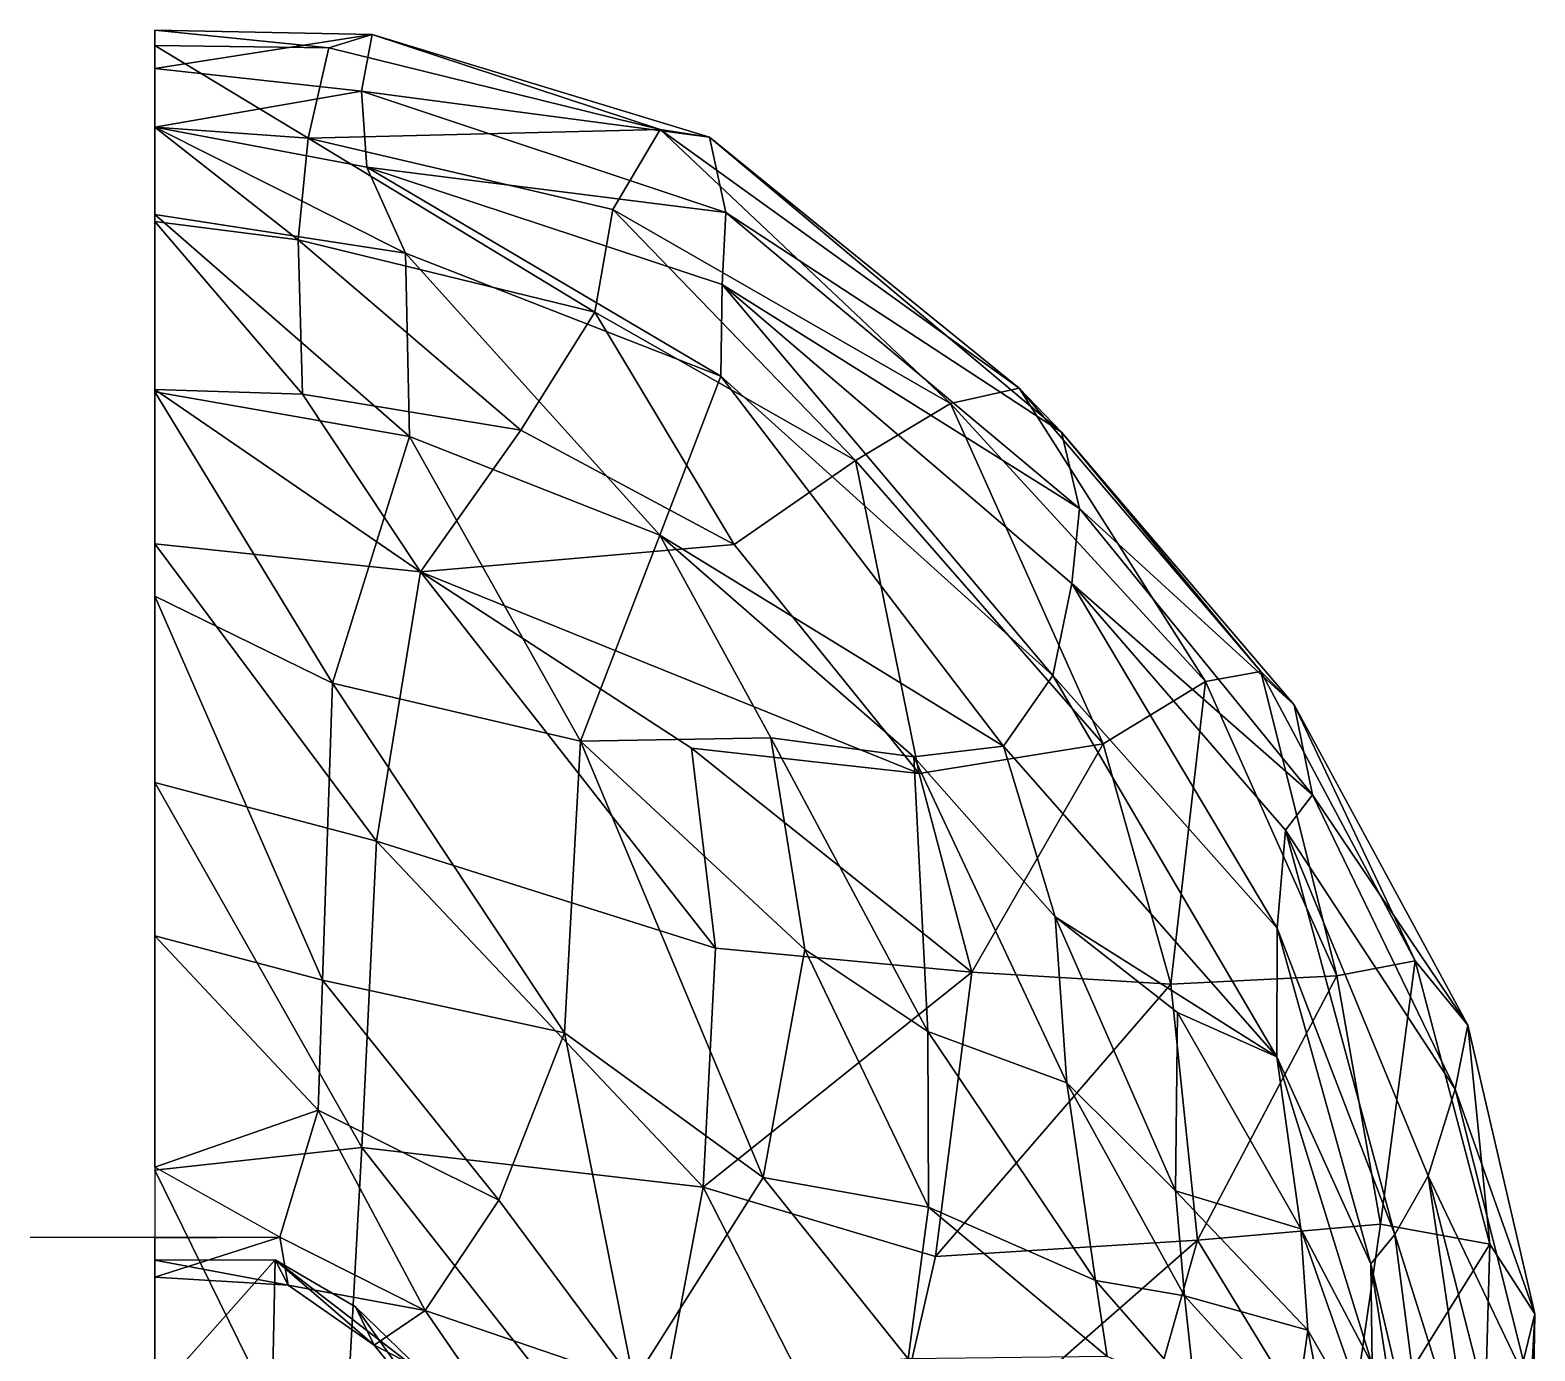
# Model space of a CAD drawing. Header units: metres. Extents: x -8 to 93, y -165 to 99.
# Drawn here: x -8.4 to 92.9, y 10.2 to 99.1 of the extents above; entities that cross this region are included whole.
import ezdxf

# ---------------------------------------------------------------- set-up
doc = ezdxf.new("R2010")
doc.units = ezdxf.units.M

msp = doc.modelspace()

# ---------------------------------------------------------------- linework, layer by layer
at = {"layer": 'skull_half'}
msp.add_line((-8.38, 17.85, 237.18), (8.42, 17.85, 237.18), dxfattribs=at)
for points in [[(14.65, 98.81, 293.51), (0.02, 96.51, 284.19), (0.02, 99.1, 292.78)], [(14.65, 98.81, 293.51), (0.02, 99.1, 292.78), (11.73, 97.91, 309.65)], [(11.73, 97.91, 309.65), (0.02, 99.1, 292.78), (0.02, 98.07, 308.27)], [(14.65, 98.81, 293.51), (13.93, 94.99, 283.27), (0.02, 96.51, 284.19)], [(34.03, 92.4, 315.59), (14.65, 98.81, 293.51), (11.73, 97.91, 309.65)], [(37.35, 91.89, 300), (13.93, 94.99, 283.27), (14.65, 98.81, 293.51)], [(37.35, 91.89, 300), (14.65, 98.81, 293.51), (34.03, 92.4, 315.59)], [(11.73, 97.91, 309.65), (0.02, 98.07, 308.27), (10.34, 91.82, 329.52)], [(10.34, 91.82, 329.52), (0.02, 98.07, 308.27), (0.02, 92.57, 327.72)], [(34.03, 92.4, 315.59), (11.73, 97.91, 309.65), (10.34, 91.82, 329.52)], [(13.93, 94.99, 283.27), (0.02, 92.57, 274.18), (0.02, 96.51, 284.19)], [(14.29, 89.86, 271.44), (0.02, 92.57, 274.18), (13.93, 94.99, 283.27)], [(38.45, 86.81, 286.93), (14.29, 89.86, 271.44), (13.93, 94.99, 283.27)], [(38.45, 86.81, 286.93), (13.93, 94.99, 283.27), (37.35, 91.89, 300)], [(10.34, 91.82, 329.52), (0.02, 92.57, 327.72), (9.66, 84.99, 343.02)], [(9.66, 84.99, 343.02), (0.02, 92.57, 327.72), (0.02, 86.21, 341.09)], [(16.88, 84.09, 263.04), (0.02, 86.68, 264.03), (0.02, 92.57, 274.18)], [(16.88, 84.09, 263.04), (0.02, 92.57, 274.18), (14.29, 89.86, 271.44)], [(34.03, 92.4, 315.59), (10.34, 91.82, 329.52), (30.85, 87.03, 331.82)], [(53.59, 73.96, 339.99), (34.03, 92.4, 315.59), (30.85, 87.03, 331.82)], [(58.21, 74.99, 323.98), (34.03, 92.4, 315.59), (53.59, 73.96, 339.99)], [(58.21, 74.99, 323.98), (37.35, 91.89, 300), (34.03, 92.4, 315.59)], [(29.63, 80.12, 345.95), (10.34, 91.82, 329.52), (9.66, 84.99, 343.02)], [(30.85, 87.03, 331.82), (10.34, 91.82, 329.52), (29.63, 80.12, 345.95)], [(61.05, 72.04, 308.23), (38.45, 86.81, 286.93), (37.35, 91.89, 300)], [(61.05, 72.04, 308.23), (37.35, 91.89, 300), (58.21, 74.99, 323.98)], [(38.45, 86.81, 286.93), (38.22, 81.98, 275.43), (14.29, 89.86, 271.44)], [(38.11, 75.81, 265.66), (16.88, 84.09, 263.04), (14.29, 89.86, 271.44)], [(38.22, 81.98, 275.43), (38.11, 75.81, 265.66), (14.29, 89.86, 271.44)], [(0.02, 86.68, 264.03), (16.88, 84.09, 263.04), (17.15, 71.75, 255.69)], [(0.02, 86.68, 264.03), (17.15, 71.75, 255.69), (0.02, 74.75, 255.16)], [(9.96, 74.58, 359.68), (9.66, 84.99, 343.02), (0.02, 86.21, 341.09)], [(9.96, 74.58, 359.68), (0.02, 86.21, 341.09), (0.02, 74.91, 359.66)], [(47.18, 70.12, 352.36), (30.85, 87.03, 331.82), (29.63, 80.12, 345.95)], [(53.59, 73.96, 339.99), (30.85, 87.03, 331.82), (47.18, 70.12, 352.36)], [(62.27, 66.9, 294.12), (38.22, 81.98, 275.43), (38.45, 86.81, 286.93)], [(62.27, 66.9, 294.12), (38.45, 86.81, 286.93), (61.05, 72.04, 308.23)], [(29.63, 80.12, 345.95), (9.66, 84.99, 343.02), (24.66, 72.17, 360.01)], [(24.66, 72.17, 360.01), (9.66, 84.99, 343.02), (9.96, 74.58, 359.68)], [(16.88, 84.09, 263.04), (38.11, 75.81, 265.66), (34.02, 65.1, 253.93)], [(16.88, 84.09, 263.04), (34.02, 65.1, 253.93), (17.15, 71.75, 255.69)], [(38.11, 75.81, 265.66), (38.22, 81.98, 275.43), (60.47, 55.66, 270.17)], [(38.22, 81.98, 275.43), (62.27, 66.9, 294.12), (61.76, 61.85, 282.71)], [(60.47, 55.66, 270.17), (38.22, 81.98, 275.43), (61.76, 61.85, 282.71)], [(39.01, 64.48, 365.32), (29.63, 80.12, 345.95), (24.66, 72.17, 360.01)], [(47.18, 70.12, 352.36), (29.63, 80.12, 345.95), (39.01, 64.48, 365.32)], [(38.11, 75.81, 265.66), (57.16, 50.89, 259.99), (34.02, 65.1, 253.93)], [(57.16, 50.89, 259.99), (38.11, 75.81, 265.66), (60.47, 55.66, 270.17)], [(70.75, 55.25, 350.97), (58.21, 74.99, 323.98), (53.59, 73.96, 339.99)], [(74.47, 55.92, 336.9), (58.21, 74.99, 323.98), (70.75, 55.25, 350.97)], [(61.05, 72.04, 308.23), (58.21, 74.99, 323.98), (74.47, 55.92, 336.9)], [(17.9, 62.64, 374.37), (9.96, 74.58, 359.68), (0.02, 74.91, 359.66)], [(17.9, 62.64, 374.37), (0.02, 74.91, 359.66), (0.02, 64.51, 373.28)], [(0.02, 74.75, 255.16), (11.98, 55.14, 249.42), (0.02, 60.99, 251.73)], [(0.02, 74.75, 255.16), (17.15, 71.75, 255.69), (11.98, 55.14, 249.42)], [(24.66, 72.17, 360.01), (9.96, 74.58, 359.68), (17.9, 62.64, 374.37)], [(63.85, 51.05, 365.38), (53.59, 73.96, 339.99), (47.18, 70.12, 352.36)], [(70.75, 55.25, 350.97), (53.59, 73.96, 339.99), (63.85, 51.05, 365.38)], [(39.01, 64.48, 365.32), (24.66, 72.17, 360.01), (17.9, 62.64, 374.37)], [(62.27, 66.9, 294.12), (61.05, 72.04, 308.23), (76.71, 53.67, 317.81)], [(61.05, 72.04, 308.23), (74.47, 55.92, 336.9), (76.71, 53.67, 317.81)], [(17.15, 71.75, 255.69), (28.68, 51.23, 246.81), (11.98, 55.14, 249.42)], [(17.15, 71.75, 255.69), (34.02, 65.1, 253.93), (28.68, 51.23, 246.81)], [(51.47, 49.06, 375.8), (47.18, 70.12, 352.36), (39.01, 64.48, 365.32)], [(63.85, 51.05, 365.38), (47.18, 70.12, 352.36), (51.47, 49.06, 375.8)], [(61.76, 61.85, 282.71), (62.27, 66.9, 294.12), (77.96, 47.61, 302.52)], [(62.27, 66.9, 294.12), (76.71, 53.67, 317.81), (77.96, 47.61, 302.52)], [(34.02, 65.1, 253.93), (41.49, 51.45, 247.9), (28.68, 51.23, 246.81)], [(34.02, 65.1, 253.93), (51.11, 50.17, 251.72), (41.49, 51.45, 247.9)], [(57.16, 50.89, 259.99), (51.11, 50.17, 251.72), (34.02, 65.1, 253.93)], [(0.02, 64.51, 373.28), (14.94, 44.5, 391.36), (17.9, 62.64, 374.37)], [(0.02, 64.51, 373.28), (0.02, 48.45, 389.17), (14.94, 44.5, 391.36)], [(39.01, 64.48, 365.32), (17.9, 62.64, 374.37), (51.47, 49.06, 375.8)], [(17.9, 62.64, 374.37), (14.94, 44.5, 391.36), (37.77, 37.3, 390.73)], [(17.9, 62.64, 374.37), (37.77, 37.3, 390.73), (36.15, 50.76, 381.33)], [(51.47, 49.06, 375.8), (17.9, 62.64, 374.37), (36.15, 50.76, 381.33)], [(60.47, 55.66, 270.17), (61.76, 61.85, 282.71), (75.57, 38.64, 276.05)], [(61.76, 61.85, 282.71), (77.96, 47.61, 302.52), (76.14, 45.24, 289.34)], [(75.57, 38.64, 276.05), (61.76, 61.85, 282.71), (76.14, 45.24, 289.34)], [(0.02, 60.99, 251.73), (11.31, 35.15, 247.92), (0.02, 38.13, 248.53)], [(0.02, 60.99, 251.73), (11.98, 55.14, 249.42), (11.31, 35.15, 247.92)], [(74.47, 55.92, 336.9), (70.75, 55.25, 350.97), (79.59, 35.43, 361.82)], [(74.47, 55.92, 336.9), (79.59, 35.43, 361.82), (84.86, 36.44, 346.74)], [(76.71, 53.67, 317.81), (74.47, 55.92, 336.9), (84.86, 36.44, 346.74)], [(11.98, 55.14, 249.42), (27.6, 31.6, 243.5), (11.31, 35.15, 247.92)], [(11.98, 55.14, 249.42), (28.68, 51.23, 246.81), (27.6, 31.6, 243.5)], [(57.16, 50.89, 259.99), (60.47, 55.66, 270.17), (75.54, 29.98, 266.95)], [(75.54, 29.98, 266.95), (60.47, 55.66, 270.17), (75.57, 38.64, 276.05)], [(70.75, 55.25, 350.97), (63.85, 51.05, 365.38), (68.41, 34.87, 375.74)], [(70.75, 55.25, 350.97), (68.41, 34.87, 375.74), (79.59, 35.43, 361.82)], [(77.96, 47.61, 302.52), (76.71, 53.67, 317.81), (88.42, 32.11, 329.66)], [(76.71, 53.67, 317.81), (84.86, 36.44, 346.74), (88.42, 32.11, 329.66)], [(28.68, 51.23, 246.81), (40.96, 21.85, 243.77), (27.6, 31.6, 243.5)], [(41.49, 51.45, 247.9), (43.78, 37.2, 244.39), (28.68, 51.23, 246.81)], [(28.68, 51.23, 246.81), (43.78, 37.2, 244.39), (40.96, 21.85, 243.77)], [(36.15, 50.76, 381.33), (55.01, 35.67, 384.27), (51.47, 49.06, 375.8)], [(36.15, 50.76, 381.33), (37.77, 37.3, 390.73), (55.01, 35.67, 384.27)], [(41.49, 51.45, 247.9), (52.06, 31.68, 247.96), (43.78, 37.2, 244.39)], [(41.49, 51.45, 247.9), (51.11, 50.17, 251.72), (52.06, 31.68, 247.96)], [(51.11, 50.17, 251.72), (57.16, 50.89, 259.99), (60.63, 39.4, 255.33)], [(63.85, 51.05, 365.38), (51.47, 49.06, 375.8), (55.01, 35.67, 384.27)], [(63.85, 51.05, 365.38), (55.01, 35.67, 384.27), (68.41, 34.87, 375.74)], [(60.63, 39.4, 255.33), (57.16, 50.89, 259.99), (75.54, 29.98, 266.95)], [(51.11, 50.17, 251.72), (61.41, 28.22, 254.57), (52.06, 31.68, 247.96)], [(51.11, 50.17, 251.72), (60.63, 39.4, 255.33), (61.41, 28.22, 254.57)], [(0.02, 48.45, 389.17), (13.96, 23.88, 402.69), (14.94, 44.5, 391.36)], [(0.02, 48.45, 389.17), (0.02, 22.35, 403.95), (13.96, 23.88, 402.69)], [(76.14, 45.24, 289.34), (77.96, 47.61, 302.52), (87.55, 27.8, 312.14)], [(77.96, 47.61, 302.52), (88.42, 32.11, 329.66), (87.55, 27.8, 312.14)], [(75.57, 38.64, 276.05), (76.14, 45.24, 289.34), (83.5, 18.03, 283.68)], [(76.14, 45.24, 289.34), (87.55, 27.8, 312.14), (85.74, 21.97, 297.37)], [(83.5, 18.03, 283.68), (76.14, 45.24, 289.34), (85.74, 21.97, 297.37)], [(14.94, 44.5, 391.36), (13.96, 23.88, 402.69), (36.94, 21.2, 398.76)], [(14.94, 44.5, 391.36), (36.94, 21.2, 398.76), (37.77, 37.3, 390.73)], [(75.54, 29.98, 266.95), (68.87, 32.97, 259.11), (60.63, 39.4, 255.33)], [(60.63, 39.4, 255.33), (68.73, 20.97, 257.3), (61.41, 28.22, 254.57)], [(60.63, 39.4, 255.33), (68.87, 32.97, 259.11), (68.73, 20.97, 257.3)], [(75.54, 29.98, 266.95), (75.57, 38.64, 276.05), (81.89, 16.05, 274.4)], [(81.89, 16.05, 274.4), (75.57, 38.64, 276.05), (83.5, 18.03, 283.68)], [(0.02, 38.13, 248.53), (11.01, 26.4, 243.57), (0.02, 22.55, 240.09)], [(0.02, 38.13, 248.53), (11.31, 35.15, 247.92), (11.01, 26.4, 243.57)], [(37.77, 37.3, 390.73), (36.94, 21.2, 398.76), (55.01, 35.67, 384.27)], [(43.78, 37.2, 244.39), (52.09, 19.86, 247.32), (40.96, 21.85, 243.77)], [(43.78, 37.2, 244.39), (52.06, 31.68, 247.96), (52.09, 19.86, 247.32)], [(55.01, 35.67, 384.27), (36.94, 21.2, 398.76), (52.58, 16.54, 394.23)], [(55.01, 35.67, 384.27), (52.58, 16.54, 394.23), (68.41, 34.87, 375.74)], [(84.86, 36.44, 346.74), (79.59, 35.43, 361.82), (82.52, 18.71, 369.75)], [(84.86, 36.44, 346.74), (82.52, 18.71, 369.75), (89.88, 17.37, 355.27)], [(88.42, 32.11, 329.66), (84.86, 36.44, 346.74), (89.88, 17.37, 355.27)], [(11.31, 35.15, 247.92), (23.18, 20.34, 244.84), (11.01, 26.4, 243.57)], [(11.31, 35.15, 247.92), (27.6, 31.6, 243.5), (23.18, 20.34, 244.84)], [(68.41, 34.87, 375.74), (52.58, 16.54, 394.23), (70.21, 17.63, 382.79)], [(79.59, 35.43, 361.82), (68.41, 34.87, 375.74), (70.21, 17.63, 382.79)], [(79.59, 35.43, 361.82), (70.21, 17.63, 382.79), (82.52, 18.71, 369.75)], [(68.87, 32.97, 259.11), (77.16, 18.4, 260.21), (68.73, 20.97, 257.3)], [(68.87, 32.97, 259.11), (75.54, 29.98, 266.95), (77.16, 18.4, 260.21)], [(27.6, 31.6, 243.5), (32.27, 8.1, 250.33), (23.18, 20.34, 244.84)], [(27.6, 31.6, 243.5), (40.96, 21.85, 243.77), (32.27, 8.1, 250.33)], [(52.06, 31.68, 247.96), (63.35, 14.92, 253.26), (52.09, 19.86, 247.32)], [(52.06, 31.68, 247.96), (61.41, 28.22, 254.57), (63.35, 14.92, 253.26)], [(87.55, 27.8, 312.14), (88.42, 32.11, 329.66), (92.92, 12.68, 338.98)], [(88.42, 32.11, 329.66), (89.88, 17.37, 355.27), (92.92, 12.68, 338.98)], [(77.16, 18.4, 260.21), (75.54, 29.98, 266.95), (81.96, 9.28, 267.47)], [(75.54, 29.98, 266.95), (81.89, 16.05, 274.4), (81.96, 9.28, 267.47)], [(61.41, 28.22, 254.57), (69.34, 13.9, 253.67), (63.35, 14.92, 253.26)], [(61.41, 28.22, 254.57), (68.73, 20.97, 257.3), (69.34, 13.9, 253.67)], [(85.74, 21.97, 297.37), (87.55, 27.8, 312.14), (92.64, 7.53, 320.97)], [(87.55, 27.8, 312.14), (92.92, 12.68, 338.98), (92.64, 7.53, 320.97)], [(11.01, 26.4, 243.57), (8.42, 17.85, 237.18), (0.02, 22.55, 240.09)], [(11.01, 26.4, 243.57), (18.22, 12.9, 240.3), (8.42, 17.85, 237.18)], [(11.01, 26.4, 243.57), (23.18, 20.34, 244.84), (18.22, 12.9, 240.3)], [(13.96, 23.88, 402.69), (0.02, 22.35, 403.95), (12.48, -3, 411.06)], [(13.96, 23.88, 402.69), (12.48, -3, 411.06), (32.89, -0.23, 405.59)], [(13.96, 23.88, 402.69), (32.89, -0.23, 405.59), (36.94, 21.2, 398.76)], [(0.02, 22.35, 403.95), (0.02, -4.19, 412.01), (12.48, -3, 411.06)], [(40.96, 21.85, 243.77), (50.73, 9.65, 248.09), (32.27, 8.1, 250.33)], [(40.96, 21.85, 243.77), (52.09, 19.86, 247.32), (50.73, 9.65, 248.09)], [(83.5, 18.03, 283.68), (85.74, 21.97, 297.37), (88.84, 1.04, 293.62)], [(85.74, 21.97, 297.37), (92.64, 7.53, 320.97), (90.63, 2.86, 307.53)], [(88.84, 1.04, 293.62), (85.74, 21.97, 297.37), (90.63, 2.86, 307.53)], [(23.18, 20.34, 244.84), (32.27, 8.1, 250.33), (18.22, 12.9, 240.3)], [(36.94, 21.2, 398.76), (32.89, -0.23, 405.59), (48.47, -1.42, 399.7)], [(36.94, 21.2, 398.76), (48.47, -1.42, 399.7), (52.58, 16.54, 394.23)], [(68.73, 20.97, 257.3), (77.64, 11.59, 255.66), (69.34, 13.9, 253.67)], [(68.73, 20.97, 257.3), (77.16, 18.4, 260.21), (77.64, 11.59, 255.66)], [(52.09, 19.86, 247.32), (64.13, 9.8, 251.75), (50.73, 9.65, 248.09)], [(52.09, 19.86, 247.32), (63.35, 14.92, 253.26), (64.13, 9.8, 251.75)], [(82.52, 18.71, 369.75), (70.21, 17.63, 382.79), (80.03, 1.52, 377.86)], [(77.64, 11.59, 255.66), (77.16, 18.4, 260.21), (82.6, 2.97, 261.92)], [(77.16, 18.4, 260.21), (81.96, 9.28, 267.47), (82.6, 2.97, 261.92)], [(89.88, 17.37, 355.27), (82.52, 18.71, 369.75), (80.03, 1.52, 377.86)], [(8.42, 17.85, 237.18), (0.02, 15.15, 238.86), (0.02, 17.8, 237.14)], [(8.42, 17.85, 237.18), (9, 14.62, 239.83), (0.02, 15.15, 238.86)], [(8.42, 17.85, 237.18), (18.22, 12.9, 240.3), (9, 14.62, 239.83)], [(70.21, 17.63, 382.79), (52.58, 16.54, 394.23), (48.47, -1.42, 399.7)], [(70.21, 17.63, 382.79), (48.47, -1.42, 399.7), (65.17, -0.24, 390.23)], [(70.21, 17.63, 382.79), (65.17, -0.24, 390.23), (80.03, 1.52, 377.86)], [(89.88, 17.37, 355.27), (80.03, 1.52, 377.86), (89.35, -1.93, 362.79)], [(81.89, 16.05, 274.4), (83.5, 18.03, 283.68), (86.05, -1.76, 283.41)], [(86.05, -1.76, 283.41), (83.5, 18.03, 283.68), (88.84, 1.04, 293.62)], [(92.92, 12.68, 338.98), (89.88, 17.37, 355.27), (89.35, -1.93, 362.79)], [(9, 14.62, 239.83), (8.11, 16.31, 246.31), (0.02, 16.3, 246)], [(8.11, 16.31, 246.31), (7.93, 7.8, 252.16), (0.02, 7.19, 251.59)], [(8.11, 16.31, 246.31), (0.02, 7.19, 251.59), (0.02, 16.3, 246)], [(9, 14.62, 239.83), (0.02, 16.3, 246), (0.02, 15.15, 238.86)], [(8.11, 16.31, 246.31), (18.58, 8.25, 251.17), (7.93, 7.8, 252.16)], [(8.11, 16.31, 246.31), (13.53, 13.15, 249.09), (18.58, 8.25, 251.17)], [(14.79, 10.57, 242.1), (8.11, 16.31, 246.31), (9, 14.62, 239.83)], [(14.79, 10.57, 242.1), (13.53, 13.15, 249.09), (8.11, 16.31, 246.31)], [(81.96, 9.28, 267.47), (81.89, 16.05, 274.4), (85.13, -4.79, 276.81)], [(81.89, 16.05, 274.4), (86.05, -1.76, 283.41), (85.13, -4.79, 276.81)], [(9, 14.62, 239.83), (18.22, 12.9, 240.3), (14.79, 10.57, 242.1)], [(63.35, 14.92, 253.26), (70.06, 7.26, 249.71), (64.13, 9.8, 251.75)], [(63.35, 14.92, 253.26), (69.34, 13.9, 253.67), (70.06, 7.26, 249.71)], [(69.34, 13.9, 253.67), (76.8, 5.69, 251.13), (70.06, 7.26, 249.71)], [(69.34, 13.9, 253.67), (77.64, 11.59, 255.66), (76.8, 5.69, 251.13)], [(14.79, 10.57, 242.1), (19.26, 5.07, 244.88), (13.53, 13.15, 249.09)], [(19.26, 5.07, 244.88), (18.58, 8.25, 251.17), (13.53, 13.15, 249.09)], [(18.22, 12.9, 240.3), (22.61, 6.5, 243.85), (14.79, 10.57, 242.1)], [(18.22, 12.9, 240.3), (32.27, 8.1, 250.33), (22.61, 6.5, 243.85)], [(92.92, 12.68, 338.98), (89.35, -1.93, 362.79), (92.56, -8.99, 348.67)], [(92.64, 7.53, 320.97), (92.92, 12.68, 338.98), (92.56, -8.99, 348.67)], [(76.8, 5.69, 251.13), (77.64, 11.59, 255.66), (80.39, -2.85, 257.66)], [(77.64, 11.59, 255.66), (82.6, 2.97, 261.92), (80.39, -2.85, 257.66)], [(14.79, 10.57, 242.1), (22.61, 6.5, 243.85), (19.26, 5.07, 244.88)]]:
    msp.add_3dface(points, dxfattribs=at)

doc.saveas('drawing.dxf')
